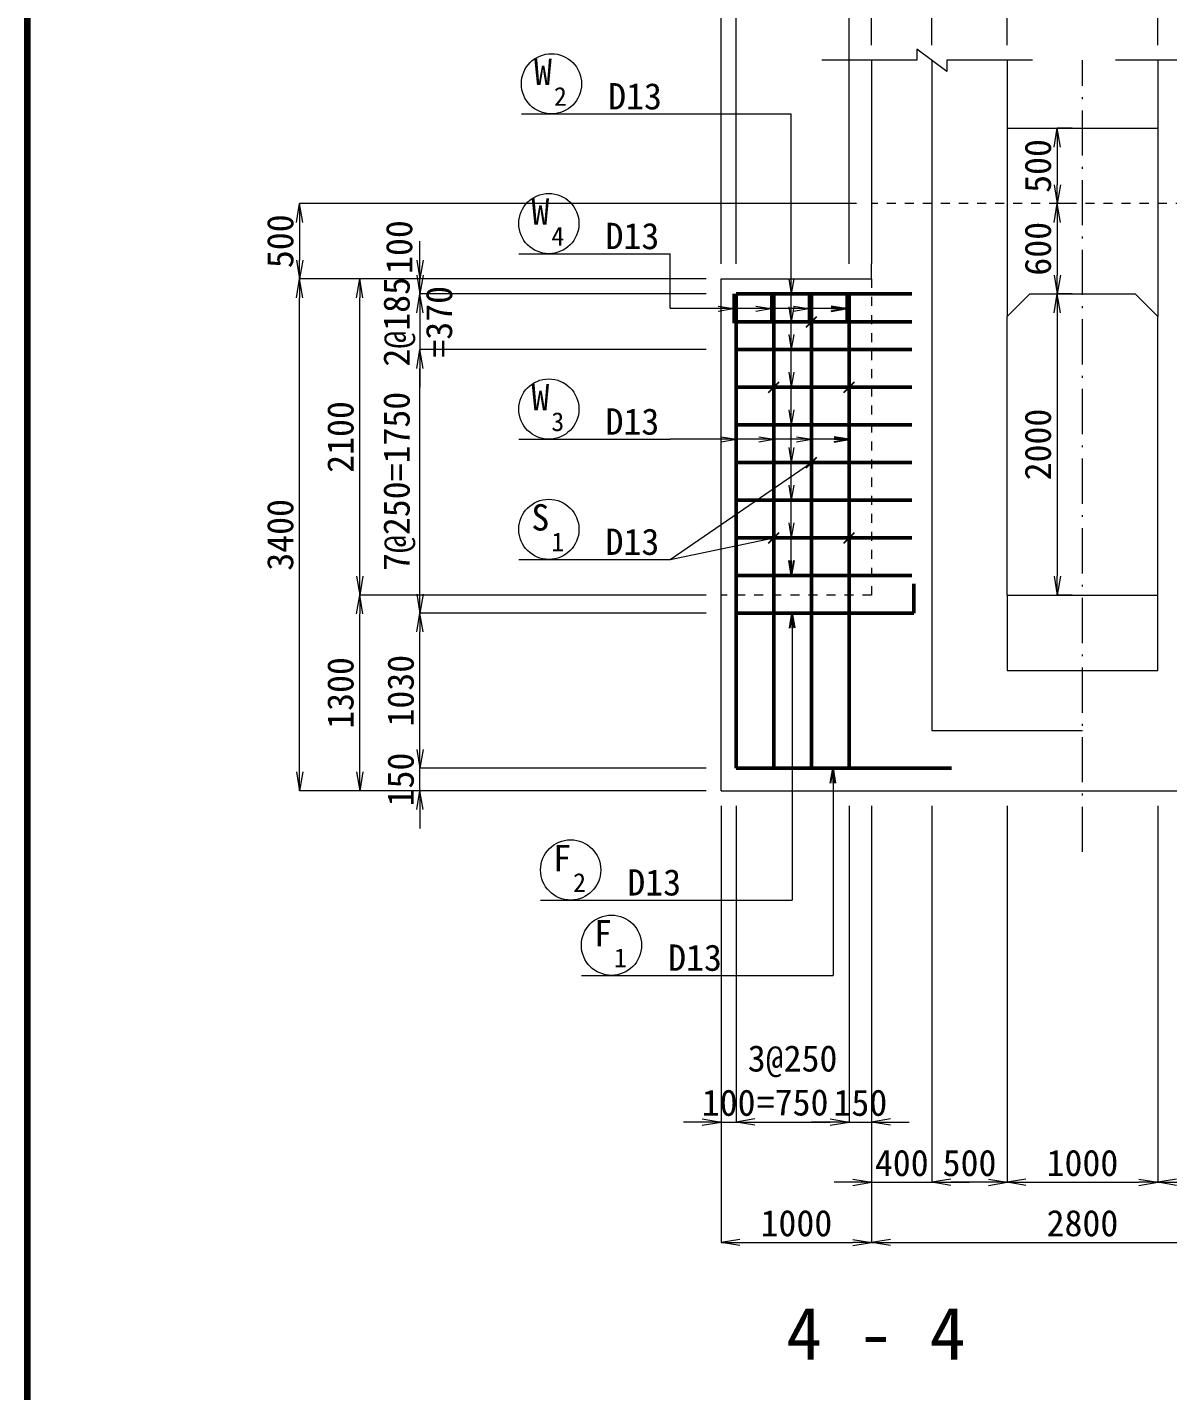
# Model space of a CAD drawing. Header units: millimetres. Extents: x 169470 to 758170, y -17820 to 11880.
# Drawn here: x 422795 to 430369, y -2571 to 6485 of the extents above; entities that cross this region are included whole.
import ezdxf
from ezdxf.enums import TextEntityAlignment as Align

# ---------------------------------------------------------------- set-up
doc = ezdxf.new("R2010")
doc.units = ezdxf.units.MM
doc.header["$LTSCALE"] = 50
doc.header["$PDSIZE"] = 300
doc.linetypes.add('SXF_一点短鎖線', pattern=[9.25, 6, -1.5, 0.25, -1.5])
doc.linetypes.add('SXF_跳び破線', pattern=[12, 6, -6])
doc.layers.get('Defpoints').update_dxf_attribs({"color": 151})
for name, color, linetype, lineweight in [('D-BGD', 7, 'Continuous', 13), ('D-BMK', 2, 'SXF_一点短鎖線', 13), ('D-STR', 1, 'Continuous', 50), ('D-STR-DIM', 7, 'Continuous', 13), ('D-STR-HTXT', 7, 'Continuous', 13), ('D-STR-STR3', 4, 'Continuous', 25), ('D-STR-STR5', 2, 'Continuous', 25), ('D-STR-TXT', 7, 'Continuous', 13), ('D-TTL', 2, 'Continuous', 140)]:
    doc.layers.add(name, color=color, linetype=linetype, lineweight=lineweight)
doc.styles.add('MS ゴシック', font='MS Gothic.ttf')
doc.styles.add('YOKO_GOTHIC', font='MS Gothic.ttf')
doc.dimstyles.new('DIM-50', dxfattribs={"dimscale": 50, "dimtxt": 3.5, "dimasz": 2.5, "dimexe": 0, "dimexo": 2, "dimgap": 0.8, "dimtad": 1, "dimdec": 0, "dimzin": 1, "dimdsep": 46, "dimtxsty": 'MS ゴシック', "dimblk": 'OPEN', "dimcen": 0.1, "dimclrd": 256, "dimclre": 256, "dimclrt": 256, "dimaunit": 1, "dimadec": 3, "dimazin": 0, "dimtfac": 1, "dimtdec": 0, "dimtix": 1, "dimtmove": 2, "dimatfit": 3, "dimldrblk": 'OPEN', "dimfxl": 1, "dimlwd": -1, "dimlwe": -1, "dimarcsym": 2})
doc.dimstyles.new('S50', dxfattribs={"dimscale": 50, "dimtxt": 3.5, "dimasz": 2, "dimexe": 1, "dimexo": 1, "dimgap": 1, "dimtad": 1, "dimdec": 0, "dimzin": 1, "dimdsep": 46, "dimtxsty": 'YOKO_GOTHIC', "dimblk": 'OPEN', "dimcen": 0, "dimclrd": 256, "dimclre": 256, "dimclrt": 256, "dimaunit": 1, "dimadec": 3, "dimazin": 0, "dimtfac": 1, "dimtdec": 0, "dimtix": 1, "dimtmove": 2, "dimatfit": 3, "dimldrblk": 'OPEN', "dimfxl": 1, "dimlwd": -1, "dimlwe": -1, "dimarcsym": 0})

# ---------------------------------------------------------------- blocks, each defined once
blk = doc.blocks.new('_Open')
at = {"color": 0, "linetype": 'ByBlock', "lineweight": -2}
for p, q in [((-1, 0.167), (0, 0)), ((-1, -0.167), (0, 0)), ((0, 0), (-1, 0))]:
    blk.add_line(p, q, dxfattribs=at)
blk = doc.blocks.new('*D1704')
at = {"layer": 'D-STR-DIM', "transparency": 16777216}
for p, q in [((427302.9, 4813.5), (424602.9, 4813.5)), ((424602.9, 1538.5), (424602.9, 4688.5)), ((427302.9, 1413.5), (424602.9, 1413.5))]:
    blk.add_line(p, q, dxfattribs=at)
at = {"layer": 'Defpoints', "color": 0, "transparency": 16777216}
for p in [(424602.9, 4813.5), (427402.9, 4813.5), (427402.9, 1413.5)]:
    blk.add_point(p, dxfattribs=at)
at = {"layer": 'D-STR-DIM', "transparency": 16777216, "xscale": 125, "yscale": 125, "zscale": 125}
for p, rotation in [((424602.9, 4813.5), 90), ((424602.9, 1413.5), 270)]:
    blk.add_blockref('_Open', p, dxfattribs=dict(at, rotation=rotation))
at = {"layer": 'D-STR-DIM', "transparency": 16777216, "insert": (424475.4, 3113.5), "char_height": 175, "attachment_point": 5, "rotation": 90, "style": 'MS ゴシック'}
blk.add_mtext('3400', dxfattribs=at)
blk = doc.blocks.new('*D1705')
at = {"layer": 'D-STR-DIM', "transparency": 16777216}
for p, q in [((427302.9, 2713.5), (425002.9, 2713.5)), ((425002.9, 1538.5), (425002.9, 2588.5)), ((427302.9, 1413.5), (425002.9, 1413.5))]:
    blk.add_line(p, q, dxfattribs=at)
at = {"layer": 'Defpoints', "color": 0, "transparency": 16777216}
for p in [(425002.9, 2713.5), (427402.9, 2713.5), (427402.9, 1413.5)]:
    blk.add_point(p, dxfattribs=at)
at = {"layer": 'D-STR-DIM', "transparency": 16777216, "xscale": 125, "yscale": 125, "zscale": 125}
for p, rotation in [((425002.9, 2713.5), 90), ((425002.9, 1413.5), 270)]:
    blk.add_blockref('_Open', p, dxfattribs=dict(at, rotation=rotation))
at = {"layer": 'D-STR-DIM', "transparency": 16777216, "insert": (424875.4, 2063.5), "char_height": 175, "attachment_point": 5, "rotation": 90, "style": 'MS ゴシック'}
blk.add_mtext('1300', dxfattribs=at)
blk = doc.blocks.new('*D1706')
at = {"layer": 'D-STR-DIM', "transparency": 16777216}
for p, q in [((427302.9, 4813.5), (425002.9, 4813.5)), ((425002.9, 2838.5), (425002.9, 4688.5)), ((427302.9, 2713.5), (425002.9, 2713.5))]:
    blk.add_line(p, q, dxfattribs=at)
at = {"layer": 'Defpoints', "color": 0, "transparency": 16777216}
for p in [(425002.9, 4813.5), (427402.9, 4813.5), (427402.9, 2713.5)]:
    blk.add_point(p, dxfattribs=at)
at = {"layer": 'D-STR-DIM', "transparency": 16777216, "xscale": 125, "yscale": 125, "zscale": 125}
for p, rotation in [((425002.9, 4813.5), 90), ((425002.9, 2713.5), 270)]:
    blk.add_blockref('_Open', p, dxfattribs=dict(at, rotation=rotation))
at = {"layer": 'D-STR-DIM', "transparency": 16777216, "insert": (424875.4, 3763.5), "char_height": 175, "attachment_point": 5, "rotation": 90, "style": 'MS ゴシック'}
blk.add_mtext('2100', dxfattribs=at)
blk = doc.blocks.new('*D1707')
at = {"layer": 'D-STR-DIM', "transparency": 16777216}
for p, q in [((425402.9, 1688.5), (425402.9, 1813.5)), ((427302.9, 1563.5), (425402.9, 1563.5)), ((425402.9, 1413.5), (425402.9, 1563.5)), ((427302.9, 1413.5), (425402.9, 1413.5)), ((425402.9, 1288.5), (425402.9, 1163.5))]:
    blk.add_line(p, q, dxfattribs=at)
at = {"layer": 'Defpoints', "color": 0, "transparency": 16777216}
for p in [(425402.9, 1563.5), (427402.9, 1563.5), (427402.9, 1413.5)]:
    blk.add_point(p, dxfattribs=at)
at = {"layer": 'D-STR-DIM', "transparency": 16777216, "xscale": 125, "yscale": 125, "zscale": 125}
for p, rotation in [((425402.9, 1563.5), 270), ((425402.9, 1413.5), 90)]:
    blk.add_blockref('_Open', p, dxfattribs=dict(at, rotation=rotation))
at = {"layer": 'D-STR-DIM', "transparency": 16777216, "insert": (425275.4, 1488.5), "char_height": 175, "attachment_point": 5, "rotation": 90, "style": 'MS ゴシック'}
blk.add_mtext('150', dxfattribs=at)
blk = doc.blocks.new('*D1708')
at = {"layer": 'D-STR-DIM', "transparency": 16777216}
for p, q in [((427302.9, 2593.5), (425402.9, 2593.5)), ((425402.9, 1688.5), (425402.9, 2468.5)), ((427302.9, 1563.5), (425402.9, 1563.5))]:
    blk.add_line(p, q, dxfattribs=at)
at = {"layer": 'Defpoints', "color": 0, "transparency": 16777216}
for p in [(425402.9, 2593.5), (427402.9, 2593.5), (427402.9, 1563.5)]:
    blk.add_point(p, dxfattribs=at)
at = {"layer": 'D-STR-DIM', "transparency": 16777216, "xscale": 125, "yscale": 125, "zscale": 125}
for p, rotation in [((425402.9, 2593.5), 90), ((425402.9, 1563.5), 270)]:
    blk.add_blockref('_Open', p, dxfattribs=dict(at, rotation=rotation))
at = {"layer": 'D-STR-DIM', "transparency": 16777216, "insert": (425275.4, 2078.5), "char_height": 175, "attachment_point": 5, "rotation": 90, "style": 'MS ゴシック'}
blk.add_mtext('1030', dxfattribs=at)
blk = doc.blocks.new('*D1709')
at = {"layer": 'D-STR-DIM', "transparency": 16777216}
for p, q in [((427302.9, 4343.5), (425402.9, 4343.5)), ((425402.9, 2718.5), (425402.9, 4218.5)), ((427302.9, 2593.5), (425402.9, 2593.5))]:
    blk.add_line(p, q, dxfattribs=at)
at = {"layer": 'Defpoints', "color": 0, "transparency": 16777216}
for p in [(425402.9, 4343.5), (427402.9, 4343.5), (427402.9, 2593.5)]:
    blk.add_point(p, dxfattribs=at)
at = {"layer": 'D-STR-DIM', "transparency": 16777216, "xscale": 125, "yscale": 125, "zscale": 125}
for p, rotation in [((425402.9, 4343.5), 90), ((425402.9, 2593.5), 270)]:
    blk.add_blockref('_Open', p, dxfattribs=dict(at, rotation=rotation))
at = {"layer": 'D-STR-DIM', "transparency": 16777216, "insert": (425266, 3468.5), "char_height": 175, "attachment_point": 5, "rotation": 90, "style": 'MS ゴシック'}
blk.add_mtext('7@250=1750', dxfattribs=at)
blk = doc.blocks.new('*D1710')
at = {"layer": 'D-STR-DIM', "transparency": 16777216}
for p, q in [((425402.9, 4938.5), (425402.9, 5063.5)), ((427302.9, 4813.5), (425402.9, 4813.5)), ((425402.9, 4713.5), (425402.9, 4813.5)), ((427302.9, 4713.5), (425402.9, 4713.5)), ((425402.9, 4588.5), (425402.9, 4463.5))]:
    blk.add_line(p, q, dxfattribs=at)
at = {"layer": 'Defpoints', "color": 0, "transparency": 16777216}
for p in [(425402.9, 4813.5), (427402.9, 4813.5), (427402.9, 4713.5)]:
    blk.add_point(p, dxfattribs=at)
at = {"layer": 'D-STR-DIM', "transparency": 16777216, "xscale": 125, "yscale": 125, "zscale": 125}
for p, rotation in [((425402.9, 4813.5), 270), ((425402.9, 4713.5), 90)]:
    blk.add_blockref('_Open', p, dxfattribs=dict(at, rotation=rotation))
at = {"layer": 'D-STR-DIM', "transparency": 16777216, "insert": (425265.4, 5024.8), "char_height": 175, "attachment_point": 5, "rotation": 90, "style": 'MS ゴシック'}
blk.add_mtext('100', dxfattribs=at)
blk = doc.blocks.new('*D1711')
at = {"layer": 'D-STR-DIM', "transparency": 16777216}
for p, q in [((425402.9, 4838.5), (425402.9, 4963.5)), ((427302.9, 4713.5), (425402.9, 4713.5)), ((425402.9, 4713.5), (425402.9, 4343.5)), ((427302.9, 4343.5), (425402.9, 4343.5)), ((425402.9, 4218.5), (425402.9, 4093.5))]:
    blk.add_line(p, q, dxfattribs=at)
at = {"layer": 'Defpoints', "color": 0, "transparency": 16777216}
for p in [(427402.9, 4713.5), (425402.9, 4343.5), (427402.9, 4343.5)]:
    blk.add_point(p, dxfattribs=at)
at = {"layer": 'D-STR-DIM', "transparency": 16777216, "xscale": 125, "yscale": 125, "zscale": 125}
for p, rotation in [((425402.9, 4713.5), 270), ((425402.9, 4343.5), 90)]:
    blk.add_blockref('_Open', p, dxfattribs=dict(at, rotation=rotation))
at = {"layer": 'D-STR-DIM', "transparency": 16777216, "char_height": 175, "attachment_point": 5, "rotation": 90, "style": 'MS ゴシック'}
for s, insert in [('2@185', (425266, 4528.5)), ('=370', (425530.4, 4528.5))]:
    blk.add_mtext(s, dxfattribs=dict(at, insert=insert))
blk = doc.blocks.new('*D1712')
at = {"layer": 'D-STR-DIM', "transparency": 16777216}
for p, q in [((428302.9, 5313.5), (424602.9, 5313.5)), ((424602.9, 5188.5), (424602.9, 4938.5)), ((427302.9, 4813.5), (424602.9, 4813.5))]:
    blk.add_line(p, q, dxfattribs=at)
at = {"layer": 'Defpoints', "color": 0, "transparency": 16777216}
for p in [(428402.9, 5313.5), (424602.9, 4813.5), (427402.9, 4813.5)]:
    blk.add_point(p, dxfattribs=at)
at = {"layer": 'D-STR-DIM', "transparency": 16777216, "xscale": 125, "yscale": 125, "zscale": 125}
for p, rotation in [((424602.9, 5313.5), 90), ((424602.9, 4813.5), 270)]:
    blk.add_blockref('_Open', p, dxfattribs=dict(at, rotation=rotation))
at = {"layer": 'D-STR-DIM', "transparency": 16777216, "insert": (424475.4, 5063.5), "char_height": 175, "attachment_point": 5, "rotation": 90, "style": 'MS ゴシック'}
blk.add_mtext('500', dxfattribs=at)
blk = doc.blocks.new('*D1713')
at = {"layer": 'D-STR-DIM', "transparency": 16777216}
for p, q in [((427402.9, 1313.5), (427402.9, -1586.5)), ((428402.9, 1313.5), (428402.9, -1586.5)), ((427527.9, -1586.5), (428277.9, -1586.5))]:
    blk.add_line(p, q, dxfattribs=at)
at = {"layer": 'Defpoints', "color": 0, "transparency": 16777216}
for p in [(427402.9, 1413.5), (428402.9, 1413.5), (428402.9, -1586.5)]:
    blk.add_point(p, dxfattribs=at)
at = {"layer": 'D-STR-DIM', "transparency": 16777216, "xscale": 125, "yscale": 125, "zscale": 125, "rotation": 180}
blk.add_blockref('_Open', (427402.9, -1586.5), dxfattribs=at)
at = {"layer": 'D-STR-DIM', "transparency": 16777216, "xscale": 125, "yscale": 125, "zscale": 125}
blk.add_blockref('_Open', (428402.9, -1586.5), dxfattribs=at)
at = {"layer": 'D-STR-DIM', "transparency": 16777216, "insert": (427902.9, -1459), "char_height": 175, "attachment_point": 5, "style": 'MS ゴシック'}
blk.add_mtext('1000', dxfattribs=at)
blk = doc.blocks.new('*D1714')
at = {"layer": 'D-STR-DIM', "transparency": 16777216}
for p, q in [((428402.9, 1313.5), (428402.9, -1586.5)), ((431202.9, 1313.5), (431202.9, -1586.5)), ((428527.9, -1586.5), (431077.9, -1586.5))]:
    blk.add_line(p, q, dxfattribs=at)
at = {"layer": 'Defpoints', "color": 0, "transparency": 16777216}
for p in [(428402.9, 1413.5), (431202.9, 1413.5), (431202.9, -1586.5)]:
    blk.add_point(p, dxfattribs=at)
at = {"layer": 'D-STR-DIM', "transparency": 16777216, "xscale": 125, "yscale": 125, "zscale": 125, "rotation": 180}
blk.add_blockref('_Open', (428402.9, -1586.5), dxfattribs=at)
at = {"layer": 'D-STR-DIM', "transparency": 16777216, "xscale": 125, "yscale": 125, "zscale": 125}
blk.add_blockref('_Open', (431202.9, -1586.5), dxfattribs=at)
at = {"layer": 'D-STR-DIM', "transparency": 16777216, "insert": (429802.9, -1459), "char_height": 175, "attachment_point": 5, "style": 'MS ゴシック'}
blk.add_mtext('2800', dxfattribs=at)
blk = doc.blocks.new('*D1716')
at = {"layer": 'D-STR-DIM', "transparency": 16777216}
for p, q in [((428402.9, 1313.5), (428402.9, -1186.5)), ((428802.9, 1313.5), (428802.9, -1186.5)), ((428277.9, -1186.5), (428152.9, -1186.5)), ((428402.9, -1186.5), (428802.9, -1186.5)), ((428927.9, -1186.5), (429052.9, -1186.5))]:
    blk.add_line(p, q, dxfattribs=at)
at = {"layer": 'Defpoints', "color": 0, "transparency": 16777216}
for p in [(428402.9, 1413.5), (428802.9, 1413.5), (428802.9, -1186.5)]:
    blk.add_point(p, dxfattribs=at)
at = {"layer": 'D-STR-DIM', "transparency": 16777216, "xscale": 125, "yscale": 125, "zscale": 125}
blk.add_blockref('_Open', (428402.9, -1186.5), dxfattribs=at)
at = {"layer": 'D-STR-DIM', "transparency": 16777216, "xscale": 125, "yscale": 125, "zscale": 125, "rotation": 180}
blk.add_blockref('_Open', (428802.9, -1186.5), dxfattribs=at)
at = {"layer": 'D-STR-DIM', "transparency": 16777216, "insert": (428602.9, -1059), "char_height": 175, "attachment_point": 5, "style": 'MS ゴシック'}
blk.add_mtext('400', dxfattribs=at)
blk = doc.blocks.new('*D1717')
at = {"layer": 'D-STR-DIM', "transparency": 16777216}
for p, q in [((429302.9, 1313.5), (429302.9, -1186.5)), ((430302.9, 1313.5), (430302.9, -1186.5)), ((429427.9, -1186.5), (430177.9, -1186.5))]:
    blk.add_line(p, q, dxfattribs=at)
at = {"layer": 'Defpoints', "color": 0, "transparency": 16777216}
for p in [(429302.9, 1413.5), (430302.9, 1413.5), (430302.9, -1186.5)]:
    blk.add_point(p, dxfattribs=at)
at = {"layer": 'D-STR-DIM', "transparency": 16777216, "xscale": 125, "yscale": 125, "zscale": 125, "rotation": 180}
blk.add_blockref('_Open', (429302.9, -1186.5), dxfattribs=at)
at = {"layer": 'D-STR-DIM', "transparency": 16777216, "xscale": 125, "yscale": 125, "zscale": 125}
blk.add_blockref('_Open', (430302.9, -1186.5), dxfattribs=at)
at = {"layer": 'D-STR-DIM', "transparency": 16777216, "insert": (429802.9, -1059), "char_height": 175, "attachment_point": 5, "style": 'MS ゴシック'}
blk.add_mtext('1000', dxfattribs=at)
blk = doc.blocks.new('*D1718')
at = {"layer": 'D-STR-DIM', "transparency": 16777216}
for p, q in [((430302.9, 1313.5), (430302.9, -1186.5)), ((431202.9, 1313.5), (431202.9, -1186.5)), ((430427.9, -1186.5), (431077.9, -1186.5))]:
    blk.add_line(p, q, dxfattribs=at)
at = {"layer": 'Defpoints', "color": 0, "transparency": 16777216}
for p in [(430302.9, 1413.5), (431202.9, 1413.5), (431202.9, -1186.5)]:
    blk.add_point(p, dxfattribs=at)
at = {"layer": 'D-STR-DIM', "transparency": 16777216, "xscale": 125, "yscale": 125, "zscale": 125, "rotation": 180}
blk.add_blockref('_Open', (430302.9, -1186.5), dxfattribs=at)
at = {"layer": 'D-STR-DIM', "transparency": 16777216, "xscale": 125, "yscale": 125, "zscale": 125}
blk.add_blockref('_Open', (431202.9, -1186.5), dxfattribs=at)
at = {"layer": 'D-STR-DIM', "transparency": 16777216, "insert": (430752.9, -1059), "char_height": 175, "attachment_point": 5, "style": 'MS ゴシック'}
blk.add_mtext('900', dxfattribs=at)
blk = doc.blocks.new('*D1719')
at = {"layer": 'D-STR-DIM', "transparency": 16777216}
for p, q in [((427402.9, 1313.5), (427402.9, -786.5)), ((427502.9, 1313.5), (427502.9, -786.5)), ((427277.9, -786.5), (427152.9, -786.5)), ((427402.9, -786.5), (427502.9, -786.5)), ((427627.9, -786.5), (427752.9, -786.5))]:
    blk.add_line(p, q, dxfattribs=at)
at = {"layer": 'Defpoints', "color": 0, "transparency": 16777216}
for p in [(427402.9, 1413.5), (427502.9, 1413.5), (427502.9, -786.5)]:
    blk.add_point(p, dxfattribs=at)
at = {"layer": 'D-STR-DIM', "transparency": 16777216, "xscale": 125, "yscale": 125, "zscale": 125}
blk.add_blockref('_Open', (427402.9, -786.5), dxfattribs=at)
at = {"layer": 'D-STR-DIM', "transparency": 16777216, "xscale": 125, "yscale": 125, "zscale": 125, "rotation": 180}
blk.add_blockref('_Open', (427502.9, -786.5), dxfattribs=at)
at = {"layer": 'D-STR-DIM', "transparency": 16777216, "insert": (427452.9, -659), "char_height": 175, "attachment_point": 5, "style": 'MS ゴシック'}
blk.add_mtext('100', dxfattribs=at)
blk = doc.blocks.new('*D1720')
at = {"layer": 'D-STR-DIM', "transparency": 16777216}
for p, q in [((428252.9, 1313.5), (428252.9, -786.5)), ((428402.9, 1313.5), (428402.9, -786.5)), ((428127.9, -786.5), (428002.9, -786.5)), ((428252.9, -786.5), (428402.9, -786.5)), ((428527.9, -786.5), (428652.9, -786.5))]:
    blk.add_line(p, q, dxfattribs=at)
at = {"layer": 'Defpoints', "color": 0, "transparency": 16777216}
for p in [(428252.9, 1413.5), (428402.9, 1413.5), (428402.9, -786.5)]:
    blk.add_point(p, dxfattribs=at)
at = {"layer": 'D-STR-DIM', "transparency": 16777216, "xscale": 125, "yscale": 125, "zscale": 125}
blk.add_blockref('_Open', (428252.9, -786.5), dxfattribs=at)
at = {"layer": 'D-STR-DIM', "transparency": 16777216, "xscale": 125, "yscale": 125, "zscale": 125, "rotation": 180}
blk.add_blockref('_Open', (428402.9, -786.5), dxfattribs=at)
at = {"layer": 'D-STR-DIM', "transparency": 16777216, "insert": (428327.9, -659), "char_height": 175, "attachment_point": 5, "style": 'MS ゴシック'}
blk.add_mtext('150', dxfattribs=at)
blk = doc.blocks.new('*D1721')
at = {"layer": 'D-STR-DIM', "transparency": 16777216}
for p, q in [((427502.9, 1313.5), (427502.9, -786.5)), ((428252.9, 1313.5), (428252.9, -786.5)), ((427627.9, -786.5), (428127.9, -786.5))]:
    blk.add_line(p, q, dxfattribs=at)
at = {"layer": 'Defpoints', "color": 0, "transparency": 16777216}
for p in [(427502.9, 1413.5), (428252.9, 1413.5), (428252.9, -786.5)]:
    blk.add_point(p, dxfattribs=at)
at = {"layer": 'D-STR-DIM', "transparency": 16777216, "xscale": 125, "yscale": 125, "zscale": 125, "rotation": 180}
blk.add_blockref('_Open', (427502.9, -786.5), dxfattribs=at)
at = {"layer": 'D-STR-DIM', "transparency": 16777216, "xscale": 125, "yscale": 125, "zscale": 125}
blk.add_blockref('_Open', (428252.9, -786.5), dxfattribs=at)
at = {"layer": 'D-STR-DIM', "transparency": 16777216, "insert": (427877.9, -511), "char_height": 175, "attachment_point": 5, "style": 'MS ゴシック'}
blk.add_mtext('3@250\\P=750', dxfattribs=at)
blk = doc.blocks.new('*D1725')
at = {"layer": 'D-STR-DIM', "transparency": 16777216}
for p, q in [((428802.9, 1313.5), (428802.9, -1186.5)), ((429302.9, 1313.5), (429302.9, -1186.5)), ((429177.9, -1186.5), (428927.9, -1186.5))]:
    blk.add_line(p, q, dxfattribs=at)
at = {"layer": 'Defpoints', "color": 0, "transparency": 16777216}
for p in [(428802.9, 1413.5), (429302.9, 1413.5), (428802.9, -1186.5)]:
    blk.add_point(p, dxfattribs=at)
at = {"layer": 'D-STR-DIM', "transparency": 16777216, "xscale": 125, "yscale": 125, "zscale": 125, "rotation": 180}
blk.add_blockref('_Open', (428802.9, -1186.5), dxfattribs=at)
at = {"layer": 'D-STR-DIM', "transparency": 16777216, "xscale": 125, "yscale": 125, "zscale": 125}
blk.add_blockref('_Open', (429302.9, -1186.5), dxfattribs=at)
at = {"layer": 'D-STR-DIM', "transparency": 16777216, "insert": (429052.9, -1059), "char_height": 175, "attachment_point": 5, "style": 'MS ゴシック'}
blk.add_mtext('500', dxfattribs=at)
blk = doc.blocks.new('*D1735')
at = {"layer": 'D-STR-DIM', "transparency": 16777216}
for p, q in [((427402.9, 4913.5), (427402.9, 7822.2)), ((427527.9, 7822.2), (428277.9, 7822.2)), ((428402.9, 6365.1), (428402.9, 7822.2))]:
    blk.add_line(p, q, dxfattribs=at)
at = {"layer": 'Defpoints', "color": 0, "transparency": 16777216}
for p in [(428402.9, 7822.2), (428402.9, 6265.1), (427402.9, 4813.5)]:
    blk.add_point(p, dxfattribs=at)
at = {"layer": 'D-STR-DIM', "transparency": 16777216, "xscale": 125, "yscale": 125, "zscale": 125, "rotation": 180}
blk.add_blockref('_Open', (427402.9, 7822.2), dxfattribs=at)
at = {"layer": 'D-STR-DIM', "transparency": 16777216, "xscale": 125, "yscale": 125, "zscale": 125}
blk.add_blockref('_Open', (428402.9, 7822.2), dxfattribs=at)
at = {"layer": 'D-STR-DIM', "transparency": 16777216, "insert": (427902.9, 7949.7), "char_height": 175, "attachment_point": 5, "style": 'MS ゴシック'}
blk.add_mtext('1000', dxfattribs=at)
blk = doc.blocks.new('*D1736')
at = {"layer": 'D-STR-DIM', "transparency": 16777216}
for p, q in [((428402.9, 6365.1), (428402.9, 7822.2)), ((428527.9, 7822.2), (431077.9, 7822.2)), ((431202.9, 6365.1), (431202.9, 7822.2))]:
    blk.add_line(p, q, dxfattribs=at)
at = {"layer": 'Defpoints', "color": 0, "transparency": 16777216}
for p in [(431202.9, 7822.2), (428402.9, 6265.1), (431202.9, 6265.1)]:
    blk.add_point(p, dxfattribs=at)
at = {"layer": 'D-STR-DIM', "transparency": 16777216, "xscale": 125, "yscale": 125, "zscale": 125, "rotation": 180}
blk.add_blockref('_Open', (428402.9, 7822.2), dxfattribs=at)
at = {"layer": 'D-STR-DIM', "transparency": 16777216, "xscale": 125, "yscale": 125, "zscale": 125}
blk.add_blockref('_Open', (431202.9, 7822.2), dxfattribs=at)
at = {"layer": 'D-STR-DIM', "transparency": 16777216, "insert": (429802.9, 7949.7), "char_height": 175, "attachment_point": 5, "style": 'MS ゴシック'}
blk.add_mtext('2800', dxfattribs=at)
blk = doc.blocks.new('*D1738')
at = {"layer": 'D-STR-DIM', "transparency": 16777216}
for p, q in [((428277.9, 7422.2), (428152.9, 7422.2)), ((428402.9, 6365.1), (428402.9, 7422.2)), ((428402.9, 7422.2), (428802.9, 7422.2)), ((428802.9, 6365.1), (428802.9, 7422.2)), ((428927.9, 7422.2), (429052.9, 7422.2))]:
    blk.add_line(p, q, dxfattribs=at)
at = {"layer": 'Defpoints', "color": 0, "transparency": 16777216}
for p in [(428802.9, 7422.2), (428402.9, 6265.1), (428802.9, 6265.1)]:
    blk.add_point(p, dxfattribs=at)
at = {"layer": 'D-STR-DIM', "transparency": 16777216, "xscale": 125, "yscale": 125, "zscale": 125}
blk.add_blockref('_Open', (428402.9, 7422.2), dxfattribs=at)
at = {"layer": 'D-STR-DIM', "transparency": 16777216, "xscale": 125, "yscale": 125, "zscale": 125, "rotation": 180}
blk.add_blockref('_Open', (428802.9, 7422.2), dxfattribs=at)
at = {"layer": 'D-STR-DIM', "transparency": 16777216, "insert": (428602.9, 7549.7), "char_height": 175, "attachment_point": 5, "style": 'MS ゴシック'}
blk.add_mtext('400', dxfattribs=at)
blk = doc.blocks.new('*D1739')
at = {"layer": 'D-STR-DIM', "transparency": 16777216}
for p, q in [((428802.9, 6365.1), (428802.9, 7422.2)), ((428927.9, 7422.2), (429177.9, 7422.2)), ((429302.9, 6365.1), (429302.9, 7422.2))]:
    blk.add_line(p, q, dxfattribs=at)
at = {"layer": 'Defpoints', "color": 0, "transparency": 16777216}
for p in [(429302.9, 7422.2), (428802.9, 6265.1), (429302.9, 6265.1)]:
    blk.add_point(p, dxfattribs=at)
at = {"layer": 'D-STR-DIM', "transparency": 16777216, "xscale": 125, "yscale": 125, "zscale": 125, "rotation": 180}
blk.add_blockref('_Open', (428802.9, 7422.2), dxfattribs=at)
at = {"layer": 'D-STR-DIM', "transparency": 16777216, "xscale": 125, "yscale": 125, "zscale": 125}
blk.add_blockref('_Open', (429302.9, 7422.2), dxfattribs=at)
at = {"layer": 'D-STR-DIM', "transparency": 16777216, "insert": (429052.9, 7549.7), "char_height": 175, "attachment_point": 5, "style": 'MS ゴシック'}
blk.add_mtext('500', dxfattribs=at)
blk = doc.blocks.new('*D1740')
at = {"layer": 'D-STR-DIM', "transparency": 16777216}
for p, q in [((429302.9, 6365.1), (429302.9, 7422.2)), ((429427.9, 7422.2), (430177.9, 7422.2)), ((430302.9, 6365.1), (430302.9, 7422.2))]:
    blk.add_line(p, q, dxfattribs=at)
at = {"layer": 'Defpoints', "color": 0, "transparency": 16777216}
for p in [(430302.9, 7422.2), (429302.9, 6265.1), (430302.9, 6265.1)]:
    blk.add_point(p, dxfattribs=at)
at = {"layer": 'D-STR-DIM', "transparency": 16777216, "xscale": 125, "yscale": 125, "zscale": 125, "rotation": 180}
blk.add_blockref('_Open', (429302.9, 7422.2), dxfattribs=at)
at = {"layer": 'D-STR-DIM', "transparency": 16777216, "xscale": 125, "yscale": 125, "zscale": 125}
blk.add_blockref('_Open', (430302.9, 7422.2), dxfattribs=at)
at = {"layer": 'D-STR-DIM', "transparency": 16777216, "insert": (429802.9, 7549.7), "char_height": 175, "attachment_point": 5, "style": 'MS ゴシック'}
blk.add_mtext('1000', dxfattribs=at)
blk = doc.blocks.new('*D1741')
at = {"layer": 'D-STR-DIM', "transparency": 16777216}
for p, q in [((430302.9, 6365.1), (430302.9, 7422.2)), ((430427.9, 7422.2), (431077.9, 7422.2)), ((431202.9, 6365.1), (431202.9, 7422.2))]:
    blk.add_line(p, q, dxfattribs=at)
at = {"layer": 'Defpoints', "color": 0, "transparency": 16777216}
for p in [(431202.9, 7422.2), (430302.9, 6265.1), (431202.9, 6265.1)]:
    blk.add_point(p, dxfattribs=at)
at = {"layer": 'D-STR-DIM', "transparency": 16777216, "xscale": 125, "yscale": 125, "zscale": 125, "rotation": 180}
blk.add_blockref('_Open', (430302.9, 7422.2), dxfattribs=at)
at = {"layer": 'D-STR-DIM', "transparency": 16777216, "xscale": 125, "yscale": 125, "zscale": 125}
blk.add_blockref('_Open', (431202.9, 7422.2), dxfattribs=at)
at = {"layer": 'D-STR-DIM', "transparency": 16777216, "insert": (430752.9, 7549.7), "char_height": 175, "attachment_point": 5, "style": 'MS ゴシック'}
blk.add_mtext('900', dxfattribs=at)
blk = doc.blocks.new('*D1742')
at = {"layer": 'D-STR-DIM', "transparency": 16777216}
for p, q in [((427277.9, 7022.2), (427152.9, 7022.2)), ((427402.9, 4913.5), (427402.9, 7022.2)), ((427402.9, 7022.2), (427502.9, 7022.2)), ((427502.9, 4913.5), (427502.9, 7022.2)), ((427627.9, 7022.2), (427752.9, 7022.2))]:
    blk.add_line(p, q, dxfattribs=at)
at = {"layer": 'Defpoints', "color": 0, "transparency": 16777216}
for p in [(427502.9, 7022.2), (427402.9, 4813.5), (427502.9, 4813.5)]:
    blk.add_point(p, dxfattribs=at)
at = {"layer": 'D-STR-DIM', "transparency": 16777216, "xscale": 125, "yscale": 125, "zscale": 125}
blk.add_blockref('_Open', (427402.9, 7022.2), dxfattribs=at)
at = {"layer": 'D-STR-DIM', "transparency": 16777216, "xscale": 125, "yscale": 125, "zscale": 125, "rotation": 180}
blk.add_blockref('_Open', (427502.9, 7022.2), dxfattribs=at)
at = {"layer": 'D-STR-DIM', "transparency": 16777216, "insert": (427382.5, 7184.4), "char_height": 175, "attachment_point": 5, "style": 'MS ゴシック'}
blk.add_mtext('100', dxfattribs=at)
blk = doc.blocks.new('*D1743')
at = {"layer": 'D-STR-DIM', "transparency": 16777216}
for p, q in [((427502.9, 4913.5), (427502.9, 7022.2)), ((427627.9, 7022.2), (428127.9, 7022.2)), ((428252.9, 4913.5), (428252.9, 7022.2))]:
    blk.add_line(p, q, dxfattribs=at)
at = {"layer": 'Defpoints', "color": 0, "transparency": 16777216}
for p in [(428252.9, 7022.2), (427502.9, 4813.5), (428252.9, 4813.5)]:
    blk.add_point(p, dxfattribs=at)
at = {"layer": 'D-STR-DIM', "transparency": 16777216, "xscale": 125, "yscale": 125, "zscale": 125, "rotation": 180}
blk.add_blockref('_Open', (427502.9, 7022.2), dxfattribs=at)
at = {"layer": 'D-STR-DIM', "transparency": 16777216, "xscale": 125, "yscale": 125, "zscale": 125}
blk.add_blockref('_Open', (428252.9, 7022.2), dxfattribs=at)
at = {"layer": 'D-STR-DIM', "transparency": 16777216, "char_height": 175, "attachment_point": 5, "style": 'MS ゴシック'}
for s, insert in [('3@250', (427877.9, 7159)), ('=750', (427877.9, 6894.7))]:
    blk.add_mtext(s, dxfattribs=dict(at, insert=insert))
blk = doc.blocks.new('*D1744')
at = {"layer": 'D-STR-DIM', "transparency": 16777216}
for p, q in [((428127.9, 7022.2), (428002.9, 7022.2)), ((428252.9, 4913.5), (428252.9, 7022.2)), ((428252.9, 7022.2), (428402.9, 7022.2)), ((428402.9, 6365.1), (428402.9, 7022.2)), ((428527.9, 7022.2), (428652.9, 7022.2))]:
    blk.add_line(p, q, dxfattribs=at)
at = {"layer": 'Defpoints', "color": 0, "transparency": 16777216}
for p in [(428402.9, 7022.2), (428402.9, 6265.1), (428252.9, 4813.5)]:
    blk.add_point(p, dxfattribs=at)
at = {"layer": 'D-STR-DIM', "transparency": 16777216, "xscale": 125, "yscale": 125, "zscale": 125}
blk.add_blockref('_Open', (428252.9, 7022.2), dxfattribs=at)
at = {"layer": 'D-STR-DIM', "transparency": 16777216, "xscale": 125, "yscale": 125, "zscale": 125, "rotation": 180}
blk.add_blockref('_Open', (428402.9, 7022.2), dxfattribs=at)
at = {"layer": 'D-STR-DIM', "transparency": 16777216, "insert": (428425.5, 7167.9), "char_height": 175, "attachment_point": 5, "style": 'MS ゴシック'}
blk.add_mtext('150', dxfattribs=at)
blk = doc.blocks.new('*D2118')
at = {"layer": 'D-STR-DIM', "transparency": 16777216}
for p, q in [((429735.2, 5813.5), (429635.2, 5813.5)), ((429635.2, 5688.5), (429635.2, 5438.5)), ((429735.2, 5313.5), (429635.2, 5313.5))]:
    blk.add_line(p, q, dxfattribs=at)
at = {"layer": 'Defpoints', "color": 0, "transparency": 16777216}
for p in [(429635.2, 5813.5), (429635.2, 5313.5), (429635.2, 5313.5)]:
    blk.add_point(p, dxfattribs=at)
at = {"layer": 'D-STR-DIM', "transparency": 16777216, "xscale": 125, "yscale": 125, "zscale": 125}
for p, rotation in [((429635.2, 5813.5), 90), ((429635.2, 5313.5), 270)]:
    blk.add_blockref('_Open', p, dxfattribs=dict(at, rotation=rotation))
at = {"layer": 'D-STR-DIM', "transparency": 16777216, "insert": (429507.7, 5563.5), "char_height": 175, "attachment_point": 5, "rotation": 90, "style": 'YOKO_GOTHIC'}
blk.add_mtext('500', dxfattribs=at)
blk = doc.blocks.new('*D2119')
at = {"layer": 'D-STR-DIM', "transparency": 16777216}
for p, q in [((429735.2, 5313.5), (429635.2, 5313.5)), ((429635.2, 5188.5), (429635.2, 4838.5)), ((429735.2, 4713.5), (429635.2, 4713.5))]:
    blk.add_line(p, q, dxfattribs=at)
at = {"layer": 'Defpoints', "color": 0, "transparency": 16777216}
for p in [(429635.2, 5313.5), (429635.2, 4713.5), (429635.2, 4713.5)]:
    blk.add_point(p, dxfattribs=at)
at = {"layer": 'D-STR-DIM', "transparency": 16777216, "xscale": 125, "yscale": 125, "zscale": 125}
for p, rotation in [((429635.2, 5313.5), 90), ((429635.2, 4713.5), 270)]:
    blk.add_blockref('_Open', p, dxfattribs=dict(at, rotation=rotation))
at = {"layer": 'D-STR-DIM', "transparency": 16777216, "insert": (429507.7, 5013.5), "char_height": 175, "attachment_point": 5, "rotation": 90, "style": 'YOKO_GOTHIC'}
blk.add_mtext('600', dxfattribs=at)
blk = doc.blocks.new('*D2120')
at = {"layer": 'D-STR-DIM', "transparency": 16777216}
for p, q in [((429735.2, 4713.5), (429635.2, 4713.5)), ((429635.2, 4588.5), (429635.2, 2838.5)), ((429735.2, 2713.5), (429635.2, 2713.5))]:
    blk.add_line(p, q, dxfattribs=at)
at = {"layer": 'Defpoints', "color": 0, "transparency": 16777216}
for p in [(429635.2, 4713.5), (429635.2, 2713.5), (429635.2, 2713.5)]:
    blk.add_point(p, dxfattribs=at)
at = {"layer": 'D-STR-DIM', "transparency": 16777216, "xscale": 125, "yscale": 125, "zscale": 125}
for p, rotation in [((429635.2, 4713.5), 90), ((429635.2, 2713.5), 270)]:
    blk.add_blockref('_Open', p, dxfattribs=dict(at, rotation=rotation))
at = {"layer": 'D-STR-DIM', "transparency": 16777216, "insert": (429507.7, 3713.5), "char_height": 175, "attachment_point": 5, "rotation": 90, "style": 'YOKO_GOTHIC'}
blk.add_mtext('2000', dxfattribs=at)

msp = doc.modelspace()

# ---------------------------------------------------------------- linework, layer by layer
at = {"layer": 'D-BGD', "ltscale": 1500}
for p, q in [((428402.86, 6265.13), (428402.86, 5713.46)), ((428802.86, 6265.13), (428802.86, 1813.46)), ((429302.86, 6265.13), (429302.86, 5813.46)), ((430302.86, 6265.13), (430302.86, 5813.46)), ((429302.86, 5813.46), (430302.86, 5813.46)), ((429302.86, 5813.46), (429302.86, 4563.46)), ((430302.86, 5813.46), (430302.86, 4563.46)), ((428402.86, 5713.46), (428402.86, 4913.46)), ((429302.86, 4563.46), (429452.86, 4713.46)), ((429452.86, 4713.46), (430152.86, 4713.46)), ((430152.86, 4713.46), (430302.86, 4563.46)), ((429302.86, 2713.46), (429302.86, 4563.46)), ((430302.86, 2713.46), (430302.86, 4563.46)), ((428802.86, 1813.46), (429802.86, 1813.46))]:
    msp.add_line(p, q, dxfattribs=at)
at = {"layer": 'D-BGD', "linetype": 'SXF_跳び破線', "ltscale": 0.2}
for p, q in [((431202.86, 5313.46), (428402.86, 5313.46)), ((428402.86, 4813.46), (428402.86, 2713.46)), ((428402.86, 2713.46), (427402.86, 2713.46))]:
    msp.add_line(p, q, dxfattribs=at)
at = {"layer": 'D-BGD'}
for p, q in [((428402.86, 4813.46), (428402.86, 4913.46)), ((427402.86, 4813.46), (428402.86, 4813.46)), ((427402.86, 1413.46), (427402.86, 4813.46)), ((429302.86, 2713.46), (430302.86, 2713.46)), ((427402.86, 1413.46), (432202.86, 1413.46))]:
    msp.add_line(p, q, dxfattribs=at)
at = {"layer": 'D-BGD', "ltscale": 0.2}
msp.add_lwpolyline([(429302.86, 2713.46), (429302.86, 2213.46), (430302.86, 2213.46), (430302.86, 2713.46)], dxfattribs=at)
at = {"layer": 'D-BMK'}
msp.add_line((429802.86, 1007.41), (429802.86, 6265.13), dxfattribs=at)
at = {"layer": 'D-STR'}
for p, q in [((428669.86, 4713.46), (427502.86, 4713.46)), ((427502.86, 1563.46), (427502.86, 4713.46)), ((427752.86, 1563.46), (427752.86, 4713.46)), ((428002.86, 1563.46), (428002.86, 4713.46)), ((428252.86, 1563.46), (428252.86, 4713.46)), ((428669.86, 4528.46), (427502.86, 4528.46)), ((428669.86, 4343.46), (427502.86, 4343.46)), ((428669.86, 4093.46), (427502.86, 4093.46)), ((428669.86, 3843.46), (427502.86, 3843.46)), ((428669.86, 3593.46), (427502.86, 3593.46)), ((428669.86, 3343.46), (427502.86, 3343.46)), ((428669.86, 3093.46), (427502.86, 3093.46)), ((428669.86, 2843.46), (427502.86, 2843.46)), ((428682.86, 2593.46), (428682.86, 2788.46)), ((428682.86, 2593.46), (427502.86, 2593.46)), ((427502.86, 1563.46), (428932.86, 1563.46))]:
    msp.add_line(p, q, dxfattribs=at)
at = {"layer": 'D-STR-HTXT'}
for p, q in [((426076.21, 5909.03), (427869.34, 5909.03)), ((426058.77, 4980.92), (427065.33, 4980.92)), ((427065.33, 4618.53), (427065.33, 4980.92)), ((426058.77, 3748.75), (427065.33, 3748.75)), ((427065.33, 2950.26), (428002.86, 3593.46)), ((427065.33, 2950.26), (427752.86, 3093.46)), ((426058.77, 2950.26), (427065.33, 2950.26)), ((426203.5, 687.91), (427875.67, 687.91)), ((426474.57, 187.91), (428146.74, 187.91))]:
    msp.add_line(p, q, dxfattribs=at)
for points in [[(429470.61, 6265.13), (428902.86, 6265.13), (428902.86, 6190.13), (428702.86, 6340.13), (428702.86, 6265.13), (428072.65, 6265.13)], [(431420.61, 6265.13), (430852.86, 6265.13), (430852.86, 6190.13), (430652.86, 6340.13), (430652.86, 6265.13), (430022.65, 6265.13)]]:
    msp.add_lwpolyline(points, dxfattribs=at)
for centre in [(426276.21, 6109.03), (426258.77, 5180.92), (426258.77, 3948.75), (426258.77, 3150.26), (426403.5, 887.91), (426674.57, 387.91)]:
    msp.add_circle(centre, 200, dxfattribs=at)
at = {"layer": 'D-STR-STR3'}
for p, q in [((427967.5, 4493.1), (428038.21, 4563.82)), ((427717.5, 4058.1), (427788.21, 4128.82)), ((428217.5, 4058.1), (428288.21, 4128.82)), ((427967.5, 3558.1), (428038.21, 3628.82)), ((427717.5, 3058.1), (427788.21, 3128.82)), ((428217.5, 3058.1), (428288.21, 3128.82))]:
    msp.add_line(p, q, dxfattribs=at)
at = {"layer": 'D-STR-STR5'}
for p, q in [((427482.86, 4713.46), (427482.86, 4518.46)), ((427732.86, 4713.46), (427732.86, 4518.46)), ((427982.86, 4713.46), (427982.86, 4518.46)), ((428232.86, 4713.46), (428232.86, 4518.46))]:
    msp.add_line(p, q, dxfattribs=at)
at = {"layer": 'D-TTL'}
msp.add_lwpolyline([(422794.53, 10780), (422794.53, -16720), (462794.53, -16720), (462794.53, 10780)], close=True, dxfattribs=at)

# ---------------------------------------------------------------- block references
at = {"layer": 'D-STR-HTXT', "xscale": 100, "yscale": 100, "zscale": 100, "rotation": 270}
for p in [(427869.34, 4713.46), (427869.34, 4528.46), (427869.34, 4343.46), (427869.34, 4093.46), (427869.34, 3843.46), (427869.34, 3593.46), (427869.34, 3343.46), (427869.34, 3093.46)]:
    msp.add_blockref('_Open', p, dxfattribs=at)
at = {"layer": 'D-STR-HTXT', "xscale": 100, "yscale": 100, "zscale": 100}
for p in [(427482.86, 4615.96), (427732.86, 4615.96), (427982.86, 4615.96), (427502.86, 3748.75), (427752.86, 3748.75), (428002.86, 3748.75)]:
    msp.add_blockref('_Open', p, dxfattribs=at)

# ---------------------------------------------------------------- texts
at = {"layer": 'D-STR-TXT', "style": 'YOKO_GOTHIC'}
for s, height, p in [('W', 175, (426219.94, 6100.72)), ('2', 125, (426335.6, 5962.91)), ('W', 175, (426202.49, 5172.61)), ('4', 125, (426318.15, 5034.8)), ('W', 175, (426202.49, 3940.43)), ('3', 125, (426318.15, 3802.63)), ('S', 175, (426202.49, 3141.94)), ('1', 125, (426318.15, 3004.14)), ('F', 175, (426347.23, 879.59)), ('2', 125, (426462.89, 741.79)), ('F', 175, (426618.3, 379.59)), ('1', 125, (426733.96, 241.79)), ('4 - 4', 350, (428430.93, -2365.41))]:
    msp.add_text(s, height=height, dxfattribs=at).set_placement(p, align=Align.CENTER)
for p in [(426652.73, 5939.03), (426635.29, 5010.92), (426635.29, 3778.75), (426635.29, 2980.26), (426780.03, 717.91), (427051.09, 217.91)]:
    msp.add_text('D13', height=175, dxfattribs=at).set_placement(p)

# ---------------------------------------------------------------- dimensions: what is measured, and where the dimension line sits
at = {"layer": 'D-STR-DIM'}
for base, p1, p2, picture, middle in [((428402.86, 7822.18), (427402.86, 4813.46), (428402.86, 6265.13), '*D1735', (427902.86, 7949.68)), ((431202.86, 7822.18), (428402.86, 6265.13), (431202.86, 6265.13), '*D1736', (429802.86, 7949.68)), ((428802.86, 7422.18), (428402.86, 6265.13), (428802.86, 6265.13), '*D1738', (428602.86, 7549.68)), ((429302.86, 7422.18), (428802.86, 6265.13), (429302.86, 6265.13), '*D1739', (429052.86, 7549.68)), ((430302.86, 7422.18), (429302.86, 6265.13), (430302.86, 6265.13), '*D1740', (429802.86, 7549.68)), ((431202.86, 7422.18), (430302.86, 6265.13), (431202.86, 6265.13), '*D1741', (430752.86, 7549.68)), ((427502.86, -786.54), (427402.86, 1413.46), (427502.86, 1413.46), '*D1719', (427452.86, -659.04)), ((428402.86, -1586.54), (427402.86, 1413.46), (428402.86, 1413.46), '*D1713', (427902.86, -1459.04)), ((428402.86, -786.54), (428252.86, 1413.46), (428402.86, 1413.46), '*D1720', (428327.86, -659.04)), ((428802.86, -1186.54), (428402.86, 1413.46), (428802.86, 1413.46), '*D1716', (428602.86, -1059.04)), ((431202.86, -1586.54), (428402.86, 1413.46), (431202.86, 1413.46), '*D1714', (429802.86, -1459.04)), ((428802.86, -1186.54), (429302.86, 1413.46), (428802.86, 1413.46), '*D1725', (429052.86, -1059.04)), ((430302.86, -1186.54), (429302.86, 1413.46), (430302.86, 1413.46), '*D1717', (429802.86, -1059.04)), ((431202.86, -1186.54), (430302.86, 1413.46), (431202.86, 1413.46), '*D1718', (430752.86, -1059.04))]:
    dim = msp.add_linear_dim(base=base, p1=p1, p2=p2, dimstyle='DIM-50', dxfattribs=at)
    dim.commit()
    dim.dimension.update_dxf_attribs({"geometry": picture, "text_midpoint": middle})
for base, p1, p2, picture, middle in [((427502.86, 7022.18), (427402.86, 4813.46), (427502.86, 4813.46), '*D1742', (427382.49, 7184.44)), ((428402.86, 7022.18), (428252.86, 4813.46), (428402.86, 6265.13), '*D1744', (428425.46, 7167.9))]:
    dim = msp.add_linear_dim(base=base, p1=p1, p2=p2, dimstyle='DIM-50', dxfattribs=at)
    dim.commit()
    dim.dimension.update_dxf_attribs({"geometry": picture, "text_midpoint": middle, "dimtype": 160})
for base, p1, p2, text, picture, middle in [((428252.86, 7022.18), (427502.86, 4813.46), (428252.86, 4813.46), '3@250\\X=<>', '*D1743', (427877.86, 7022.18)), ((428252.86, -786.54), (427502.86, 1413.46), (428252.86, 1413.46), '3@250\\P=<>', '*D1721', (427877.86, -510.99))]:
    dim = msp.add_linear_dim(base=base, p1=p1, p2=p2, text=text, dimstyle='DIM-50', dxfattribs=at)
    dim.commit()
    dim.dimension.update_dxf_attribs({"geometry": picture, "text_midpoint": middle})
for base, p1, p2, picture, middle in [((429635.24, 5313.46), (429635.24, 5813.46), (429635.24, 5313.46), '*D2118', (429507.74, 5563.46)), ((429635.24, 4713.46), (429635.24, 5313.46), (429635.24, 4713.46), '*D2119', (429507.74, 5013.46)), ((429635.24, 2713.46), (429635.24, 4713.46), (429635.24, 2713.46), '*D2120', (429507.74, 3713.46))]:
    dim = msp.add_linear_dim(base=base, p1=p1, p2=p2, angle=90, dimstyle='DIM-50', override={"dimtxsty": 'YOKO_GOTHIC'}, dxfattribs=at)
    dim.commit()
    dim.dimension.update_dxf_attribs({"geometry": picture, "text_midpoint": middle})
for base, p1, p2, picture, middle in [((424602.86, 4813.46), (428402.86, 5313.46), (427402.86, 4813.46), '*D1712', (424475.36, 5063.46)), ((424602.86, 4813.46), (427402.86, 1413.46), (427402.86, 4813.46), '*D1704', (424475.36, 3113.46)), ((425002.86, 4813.46), (427402.86, 2713.46), (427402.86, 4813.46), '*D1706', (424875.36, 3763.46)), ((425002.86, 2713.46), (427402.86, 1413.46), (427402.86, 2713.46), '*D1705', (424875.36, 2063.46)), ((425402.86, 2593.46), (427402.86, 1563.46), (427402.86, 2593.46), '*D1708', (425275.36, 2078.46)), ((425402.86, 1563.46), (427402.86, 1413.46), (427402.86, 1563.46), '*D1707', (425275.36, 1488.46))]:
    dim = msp.add_linear_dim(base=base, p1=p1, p2=p2, angle=90, dimstyle='DIM-50', dxfattribs=at)
    dim.commit()
    dim.dimension.update_dxf_attribs({"geometry": picture, "text_midpoint": middle})
dim = msp.add_linear_dim(base=(425402.86, 4813.46), p1=(427402.86, 4713.46), p2=(427402.86, 4813.46), angle=90, dimstyle='DIM-50', dxfattribs=at)
dim.commit()
dim.dimension.update_dxf_attribs({"geometry": '*D1710', "text_midpoint": (425265.36, 5024.76), "dimtype": 160})
for p1, text, picture, middle in [((427402.86, 4713.46), '2@185\\X=<>', '*D1711', (425402.86, 4528.46)), ((427402.86, 2593.46), '7@250=<>', '*D1709', (425266.03, 3468.46))]:
    dim = msp.add_linear_dim(base=(425402.86, 4343.46), p1=p1, p2=(427402.86, 4343.46), angle=90, text=text, dimstyle='DIM-50', dxfattribs=at)
    dim.commit()
    dim.dimension.update_dxf_attribs({"geometry": picture, "text_midpoint": middle})

# ---------------------------------------------------------------- leaders
at = {"layer": 'D-STR-HTXT'}
for points in [[(427869.34, 2843.46), (427869.34, 5909.03)], [(428232.86, 4615.96), (427065.33, 4615.96)], [(428252.86, 3748.75), (427065.33, 3748.75)], [(427875.67, 2593.46), (427875.67, 687.91)], [(428146.74, 1563.46), (428146.74, 187.91)]]:
    msp.add_leader(points, dimstyle='S50', dxfattribs=at)

doc.saveas('drawing.dxf')
